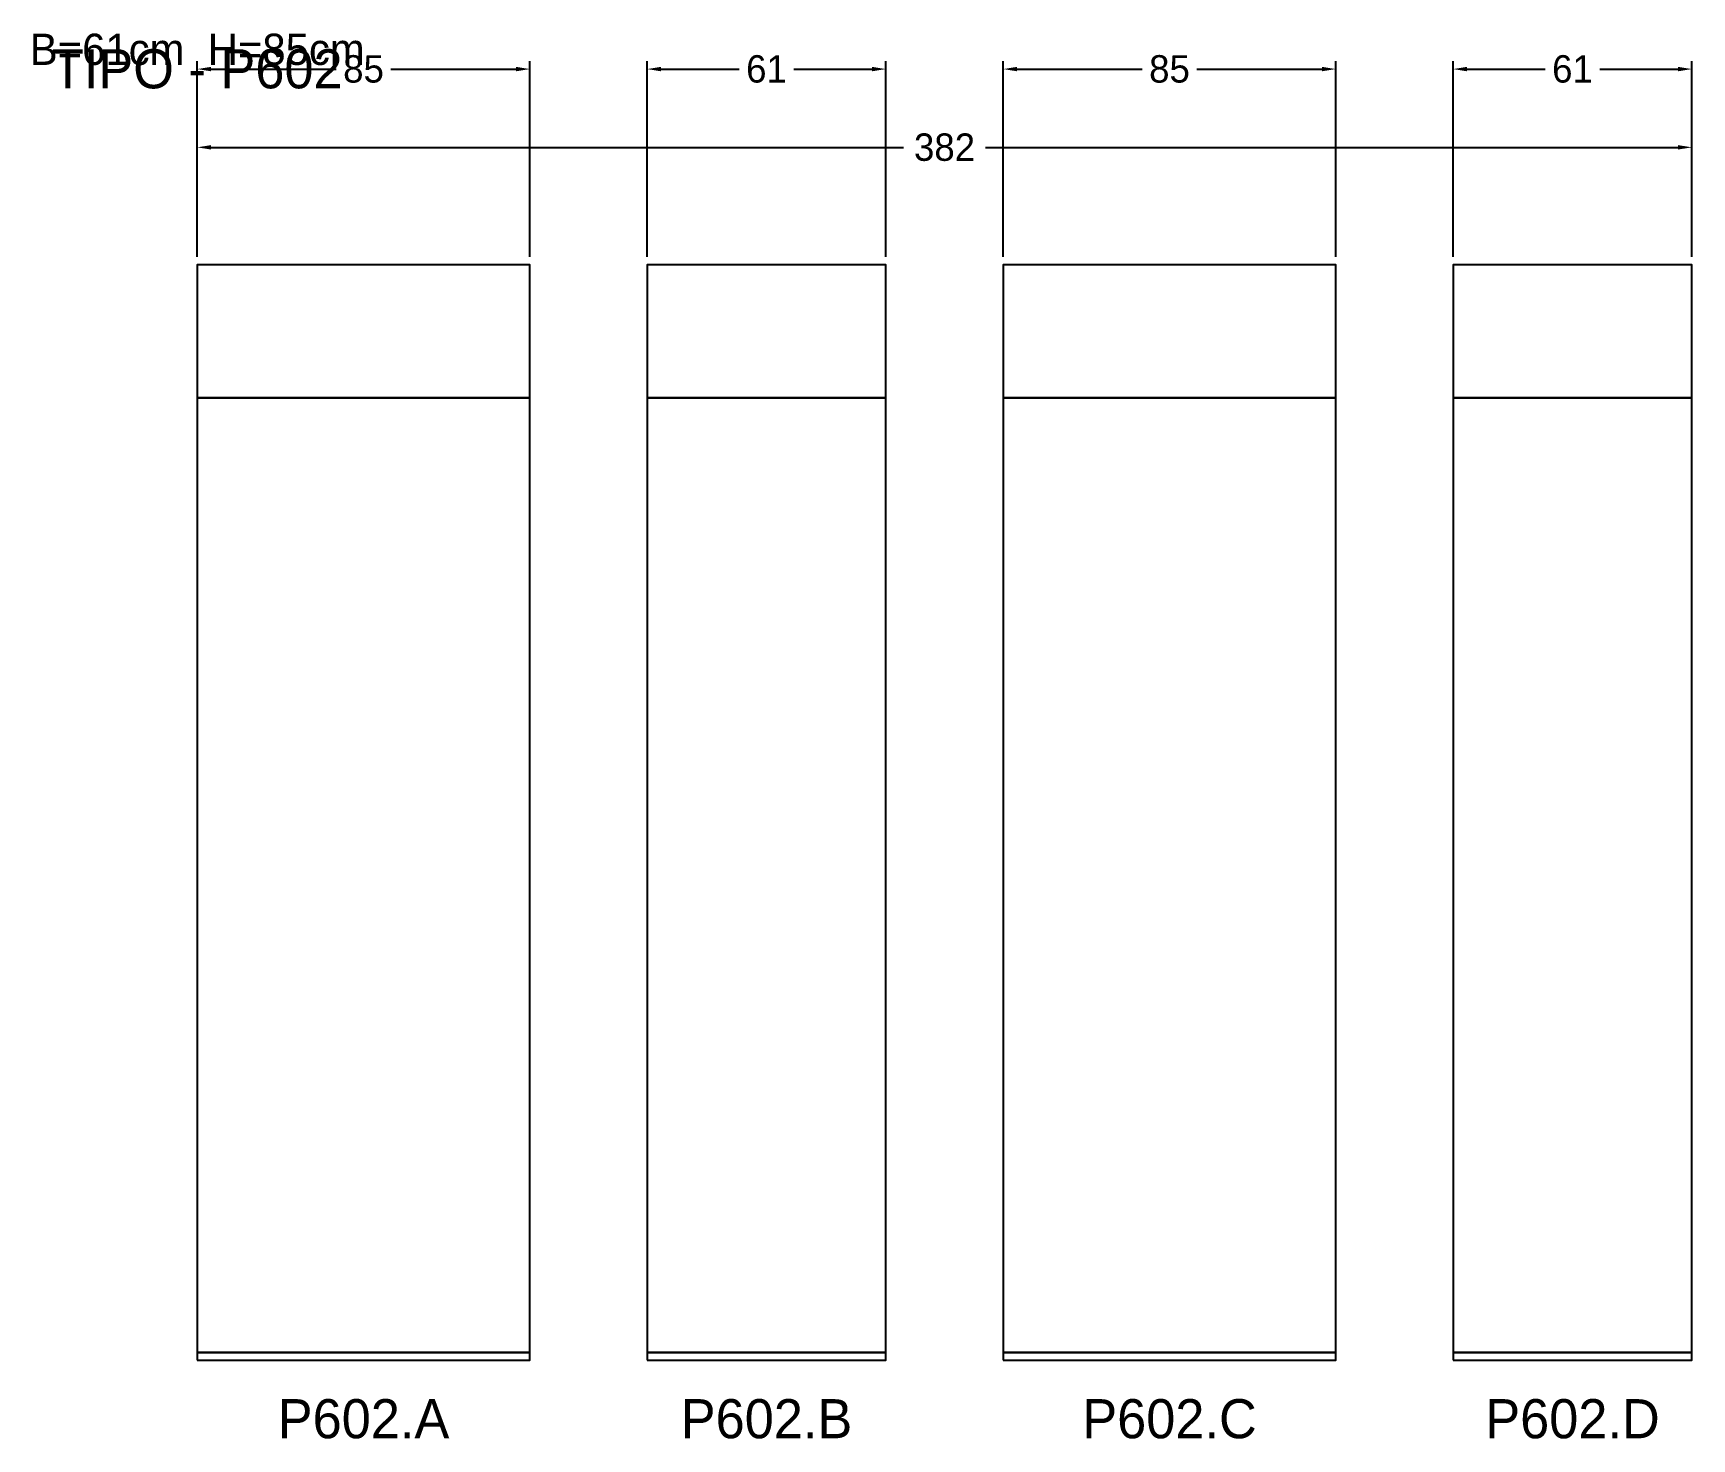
# Model space of a CAD drawing. Header units: metres. Extents: x -42 to 382, y -20 to 339.
import ezdxf

# ---------------------------------------------------------------- set-up
doc = ezdxf.new("R2010")
doc.units = ezdxf.units.M
for name, color, linetype in [('COTA', 3, 'Continuous'), ('Cota Secao (2x)', 3, 'Continuous'), ('NOMENCLATURA', 1, 'Continuous'), ('Paineis', 7, 'Continuous'), ('Texto Secao', 2, 'Continuous')]:
    doc.layers.add(name, color=color, linetype=linetype)
doc.dimstyles.new('COTA', dxfattribs={"dimtxt": 7, "dimasz": 3.5, "dimexe": 2, "dimexo": 2, "dimgap": 1.5, "dimtad": 1, "dimdec": 1, "dimcen": 2.5, "dimclrd": 3, "dimclre": 3, "dimclrt": 3, "dimazin": 3, "dimtfac": 1, "dimtmove": 0, "dimatfit": 3})

# ---------------------------------------------------------------- blocks, each defined once
blk = doc.blocks.new('_CLOSEDFILLED')
at = {"color": 0, "linetype": 'BYBLOCK'}
blk.add_solid([(-1, 0.16), (0, 0), (-1, -0.16)], dxfattribs=at)
blk = doc.blocks.new('*D1')
at = {"color": 3}
for p, q in [((0, 282), (0, 312)), ((3.5, 310), (180.5, 310)), ((201.5, 310), (378.5, 310)), ((382, 282), (382, 312))]:
    blk.add_line(p, q, dxfattribs=at)
at = {"layer": 'Defpoints'}
for p in [(0, 310), (0, 280), (382, 280)]:
    blk.add_point(p, dxfattribs=at)
at = {"layer": 'COTA', "color": 3, "xscale": 3.5, "yscale": 3.5, "rotation": 180}
blk.add_blockref('_CLOSEDFILLED', (0, 310), dxfattribs=at)
at = {"layer": 'COTA', "color": 3, "xscale": 3.5, "yscale": 3.5}
blk.add_blockref('_CLOSEDFILLED', (382, 310), dxfattribs=at)
at = {"layer": 'COTA', "color": 3, "insert": (191, 310), "char_height": 7, "attachment_point": 5}
blk.add_mtext('382', dxfattribs=at)
blk = doc.blocks.new('*D2')
at = {"color": 3}
for p, q in [((0, 282), (0, 332)), ((85, 282), (85, 332)), ((3.5, 330), (35.5, 330)), ((49.5, 330), (81.5, 330))]:
    blk.add_line(p, q, dxfattribs=at)
at = {"layer": 'Defpoints'}
for p in [(0, 330), (0, 280), (85, 280)]:
    blk.add_point(p, dxfattribs=at)
at = {"layer": 'COTA', "color": 3, "xscale": 3.5, "yscale": 3.5, "rotation": 180}
blk.add_blockref('_CLOSEDFILLED', (0, 330), dxfattribs=at)
at = {"layer": 'COTA', "color": 3, "xscale": 3.5, "yscale": 3.5}
blk.add_blockref('_CLOSEDFILLED', (85, 330), dxfattribs=at)
at = {"layer": 'COTA', "color": 3, "insert": (42.5, 330), "char_height": 7, "attachment_point": 5}
blk.add_mtext('85', dxfattribs=at)
blk = doc.blocks.new('*D3')
at = {"color": 3}
for p, q in [((115, 282), (115, 332)), ((176, 282), (176, 332)), ((118.5, 330), (138.5, 330)), ((152.5, 330), (172.5, 330))]:
    blk.add_line(p, q, dxfattribs=at)
at = {"layer": 'Defpoints'}
for p in [(115, 330), (115, 280), (176, 280)]:
    blk.add_point(p, dxfattribs=at)
at = {"layer": 'COTA', "color": 3, "xscale": 3.5, "yscale": 3.5, "rotation": 180}
blk.add_blockref('_CLOSEDFILLED', (115, 330), dxfattribs=at)
at = {"layer": 'COTA', "color": 3, "xscale": 3.5, "yscale": 3.5}
blk.add_blockref('_CLOSEDFILLED', (176, 330), dxfattribs=at)
at = {"layer": 'COTA', "color": 3, "insert": (145.5, 330), "char_height": 7, "attachment_point": 5}
blk.add_mtext('61', dxfattribs=at)
blk = doc.blocks.new('*D4')
at = {"color": 3}
for p, q in [((206, 282), (206, 332)), ((291, 282), (291, 332)), ((209.5, 330), (241.5, 330)), ((255.5, 330), (287.5, 330))]:
    blk.add_line(p, q, dxfattribs=at)
at = {"layer": 'Defpoints'}
for p in [(206, 330), (206, 280), (291, 280)]:
    blk.add_point(p, dxfattribs=at)
at = {"layer": 'COTA', "color": 3, "xscale": 3.5, "yscale": 3.5, "rotation": 180}
blk.add_blockref('_CLOSEDFILLED', (206, 330), dxfattribs=at)
at = {"layer": 'COTA', "color": 3, "xscale": 3.5, "yscale": 3.5}
blk.add_blockref('_CLOSEDFILLED', (291, 330), dxfattribs=at)
at = {"layer": 'COTA', "color": 3, "insert": (248.5, 330), "char_height": 7, "attachment_point": 5}
blk.add_mtext('85', dxfattribs=at)
blk = doc.blocks.new('*D5')
at = {"color": 3}
for p, q in [((321, 282), (321, 332)), ((382, 282), (382, 332)), ((324.5, 330), (344.5, 330)), ((358.5, 330), (378.5, 330))]:
    blk.add_line(p, q, dxfattribs=at)
at = {"layer": 'Defpoints'}
for p in [(321, 330), (321, 280), (382, 280)]:
    blk.add_point(p, dxfattribs=at)
at = {"layer": 'COTA', "color": 3, "xscale": 3.5, "yscale": 3.5, "rotation": 180}
blk.add_blockref('_CLOSEDFILLED', (321, 330), dxfattribs=at)
at = {"layer": 'COTA', "color": 3, "xscale": 3.5, "yscale": 3.5}
blk.add_blockref('_CLOSEDFILLED', (382, 330), dxfattribs=at)
at = {"layer": 'COTA', "color": 3, "insert": (351.5, 330), "char_height": 7, "attachment_point": 5}
blk.add_mtext('61', dxfattribs=at)

msp = doc.modelspace()

# ---------------------------------------------------------------- linework, layer by layer
at = {"layer": 'Paineis'}
for points in [[(0, 246), (85, 246), (85, 280), (0, 280)], [(115, 246), (176, 246), (176, 280), (115, 280)], [(206, 246), (291, 246), (291, 280), (206, 280)], [(321, 246), (382, 246), (382, 280), (321, 280)], [(0, 2), (85, 2), (85, 246), (0, 246)], [(115, 2), (176, 2), (176, 246), (115, 246)], [(206, 2), (291, 2), (291, 246), (206, 246)], [(321, 2), (382, 2), (382, 246), (321, 246)], [(0, 0), (85, 0), (85, 2), (0, 2)], [(115, 0), (176, 0), (176, 2), (115, 2)], [(206, 0), (291, 0), (291, 2), (206, 2)], [(321, 0), (382, 0), (382, 2), (321, 2)]]:
    msp.add_lwpolyline(points, close=True, dxfattribs=at)

# ---------------------------------------------------------------- texts
at = {"layer": 'Cota Secao (2x)', "insert": (0, 335), "char_height": 8, "width": 402, "attachment_point": 5}
msp.add_mtext('B=61cm  H=85cm', dxfattribs=at)
at = {"layer": 'NOMENCLATURA', "insert": (0, 330), "char_height": 10, "width": 300, "attachment_point": 5}
msp.add_mtext('TIPO - P602', dxfattribs=at)
at = {"layer": 'Texto Secao', "char_height": 10, "attachment_point": 5}
for s, insert, width in [('P602.A', (42.5, -15), 105), ('P602.B', (145.5, -15), 81), ('P602.C', (248.5, -15), 105), ('P602.D', (351.5, -15), 81)]:
    msp.add_mtext(s, dxfattribs=dict(at, insert=insert, width=width))

# ---------------------------------------------------------------- dimensions: what is measured, and where the dimension line sits
at = {"layer": 'COTA'}
for base, p1, p2, picture, middle in [((0, 330), (0, 280), (85, 280), '*D2', (42.5, 330)), ((115, 330), (115, 280), (176, 280), '*D3', (145.5, 330)), ((206, 330), (206, 280), (291, 280), '*D4', (248.5, 330)), ((321, 330), (321, 280), (382, 280), '*D5', (351.5, 330)), ((0, 310), (0, 280), (382, 280), '*D1', (191, 310))]:
    dim = msp.add_linear_dim(base=base, p1=p1, p2=p2, dimstyle='COTA', dxfattribs=at)
    dim.commit()
    dim.dimension.update_dxf_attribs({"geometry": picture, "text_midpoint": middle})

doc.saveas('drawing.dxf')
